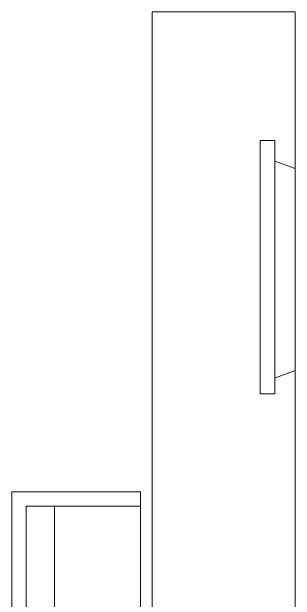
# Model space of a CAD drawing. Extents: x 72956 to 162056, y -6841 to 35159.
# Drawn here: x 87509 to 88501, y 7943 to 9997 of the extents above; entities that cross this region are included whole.
import ezdxf

# ---------------------------------------------------------------- set-up
doc = ezdxf.new("R2010")
doc.units = 0
doc.header["$LTSCALE"] = 1000
doc.header["$MEASUREMENT"] = 0
doc.layers.add('-厨卫', color=154, linetype='CONTINUOUS')
doc.layers.add('-家具', color=44, linetype='CONTINUOUS', lineweight=9)

# ---------------------------------------------------------------- blocks, each defined once
blk = doc.blocks.new('nn')
at = {"layer": '-家具', "extrusion": (-0.0043, -0.000235387, 0.999991)}
for p, q in [((177950.4, 97066.1, 174879.6), (177950.4, 96181.2, 174879.4)), ((178002.4, 97066.1, 174879.9), (177950.4, 97066.1, 174879.6)), ((178002.4, 96181.2, 174879.6), (178002.4, 97066.1, 174879.9)), ((178073.2, 96967.5, 174879.9), (178002.2, 96993.1, 174879.6)), ((178004.7, 96236.8, 174879.4), (178073.2, 96262.5, 174879.7)), ((177950.4, 96181.2, 174879.4), (178002.4, 96181.2, 174879.6))]:
    blk.add_line(p, q, dxfattribs=at)
at = {"layer": '-家具'}
for p, q in [((177531.8, 95838.8, 174879.8), (177081.8, 95838.8, 174879.8)), ((177081.8, 95838.8, 174879.8), (177081.8, 95328.8, 174879.8)), ((177531.8, 95328.8, 174879.8), (177531.8, 95838.8, 174879.8)), ((177531.8, 95788.8, 174879.8), (177131.8, 95788.8, 174879.8)), ((177131.8, 95788.8, 174879.8), (177131.8, 95378.8, 174879.8)), ((177231.8, 95788.8, 174879.8), (177231.8, 95378.8, 174879.8)), ((177131.8, 95378.8, 174879.8), (177531.8, 95378.8, 174879.8)), ((177822.5, 95231.8, 174879.8), (177822.5, 95388.3, 174879.8)), ((177822.5, 95231.8, 174879.8), (177822.5, 95388.3, 174879.8)), ((177081.8, 95328.8, 174879.8), (177531.8, 95328.8, 174879.8)), ((177822.5, 95231.8, 174879.8), (177666, 95231.8, 174879.8)), ((177822.5, 95231.8, 174879.8), (177666, 95231.8, 174879.8)), ((177822.5, 95231.8, 174879.8), (177822.5, 95083.8, 174879.8)), ((177822.5, 95231.8, 174879.8), (177979, 95231.8, 174879.8)), ((177822.5, 95231.8, 174879.8), (177979, 95231.8, 174879.8)), ((177822.5, 95231.8, 174879.8), (177822.5, 95083.8, 174879.8))]:
    blk.add_line(p, q, dxfattribs=at)
at = {"layer": '-家具', "elevation": 174879.8}
blk.add_lwpolyline([(178073.2, 97515), (177573.2, 97515), (177573.2, 94956.5), (178073.2, 94956.5)], close=True, dxfattribs=at)
at = {"layer": '-家具'}
for radius in [113.4, 113.4, 56.7, 56.7]:
    blk.add_circle((177822.5, 95231.8, 174879.8), radius, dxfattribs=at)
blk = doc.blocks.new('A-6家具1')
at = {"layer": '-家具'}
blk.add_blockref('nn', (-89572.5, 7396.6, -174879.8), dxfattribs=at)

msp = doc.modelspace()

# ---------------------------------------------------------------- block references
at = {"layer": '-厨卫'}
msp.add_blockref('A-6家具1', (0, -94914.713), dxfattribs=at)

doc.saveas('drawing.dxf')
